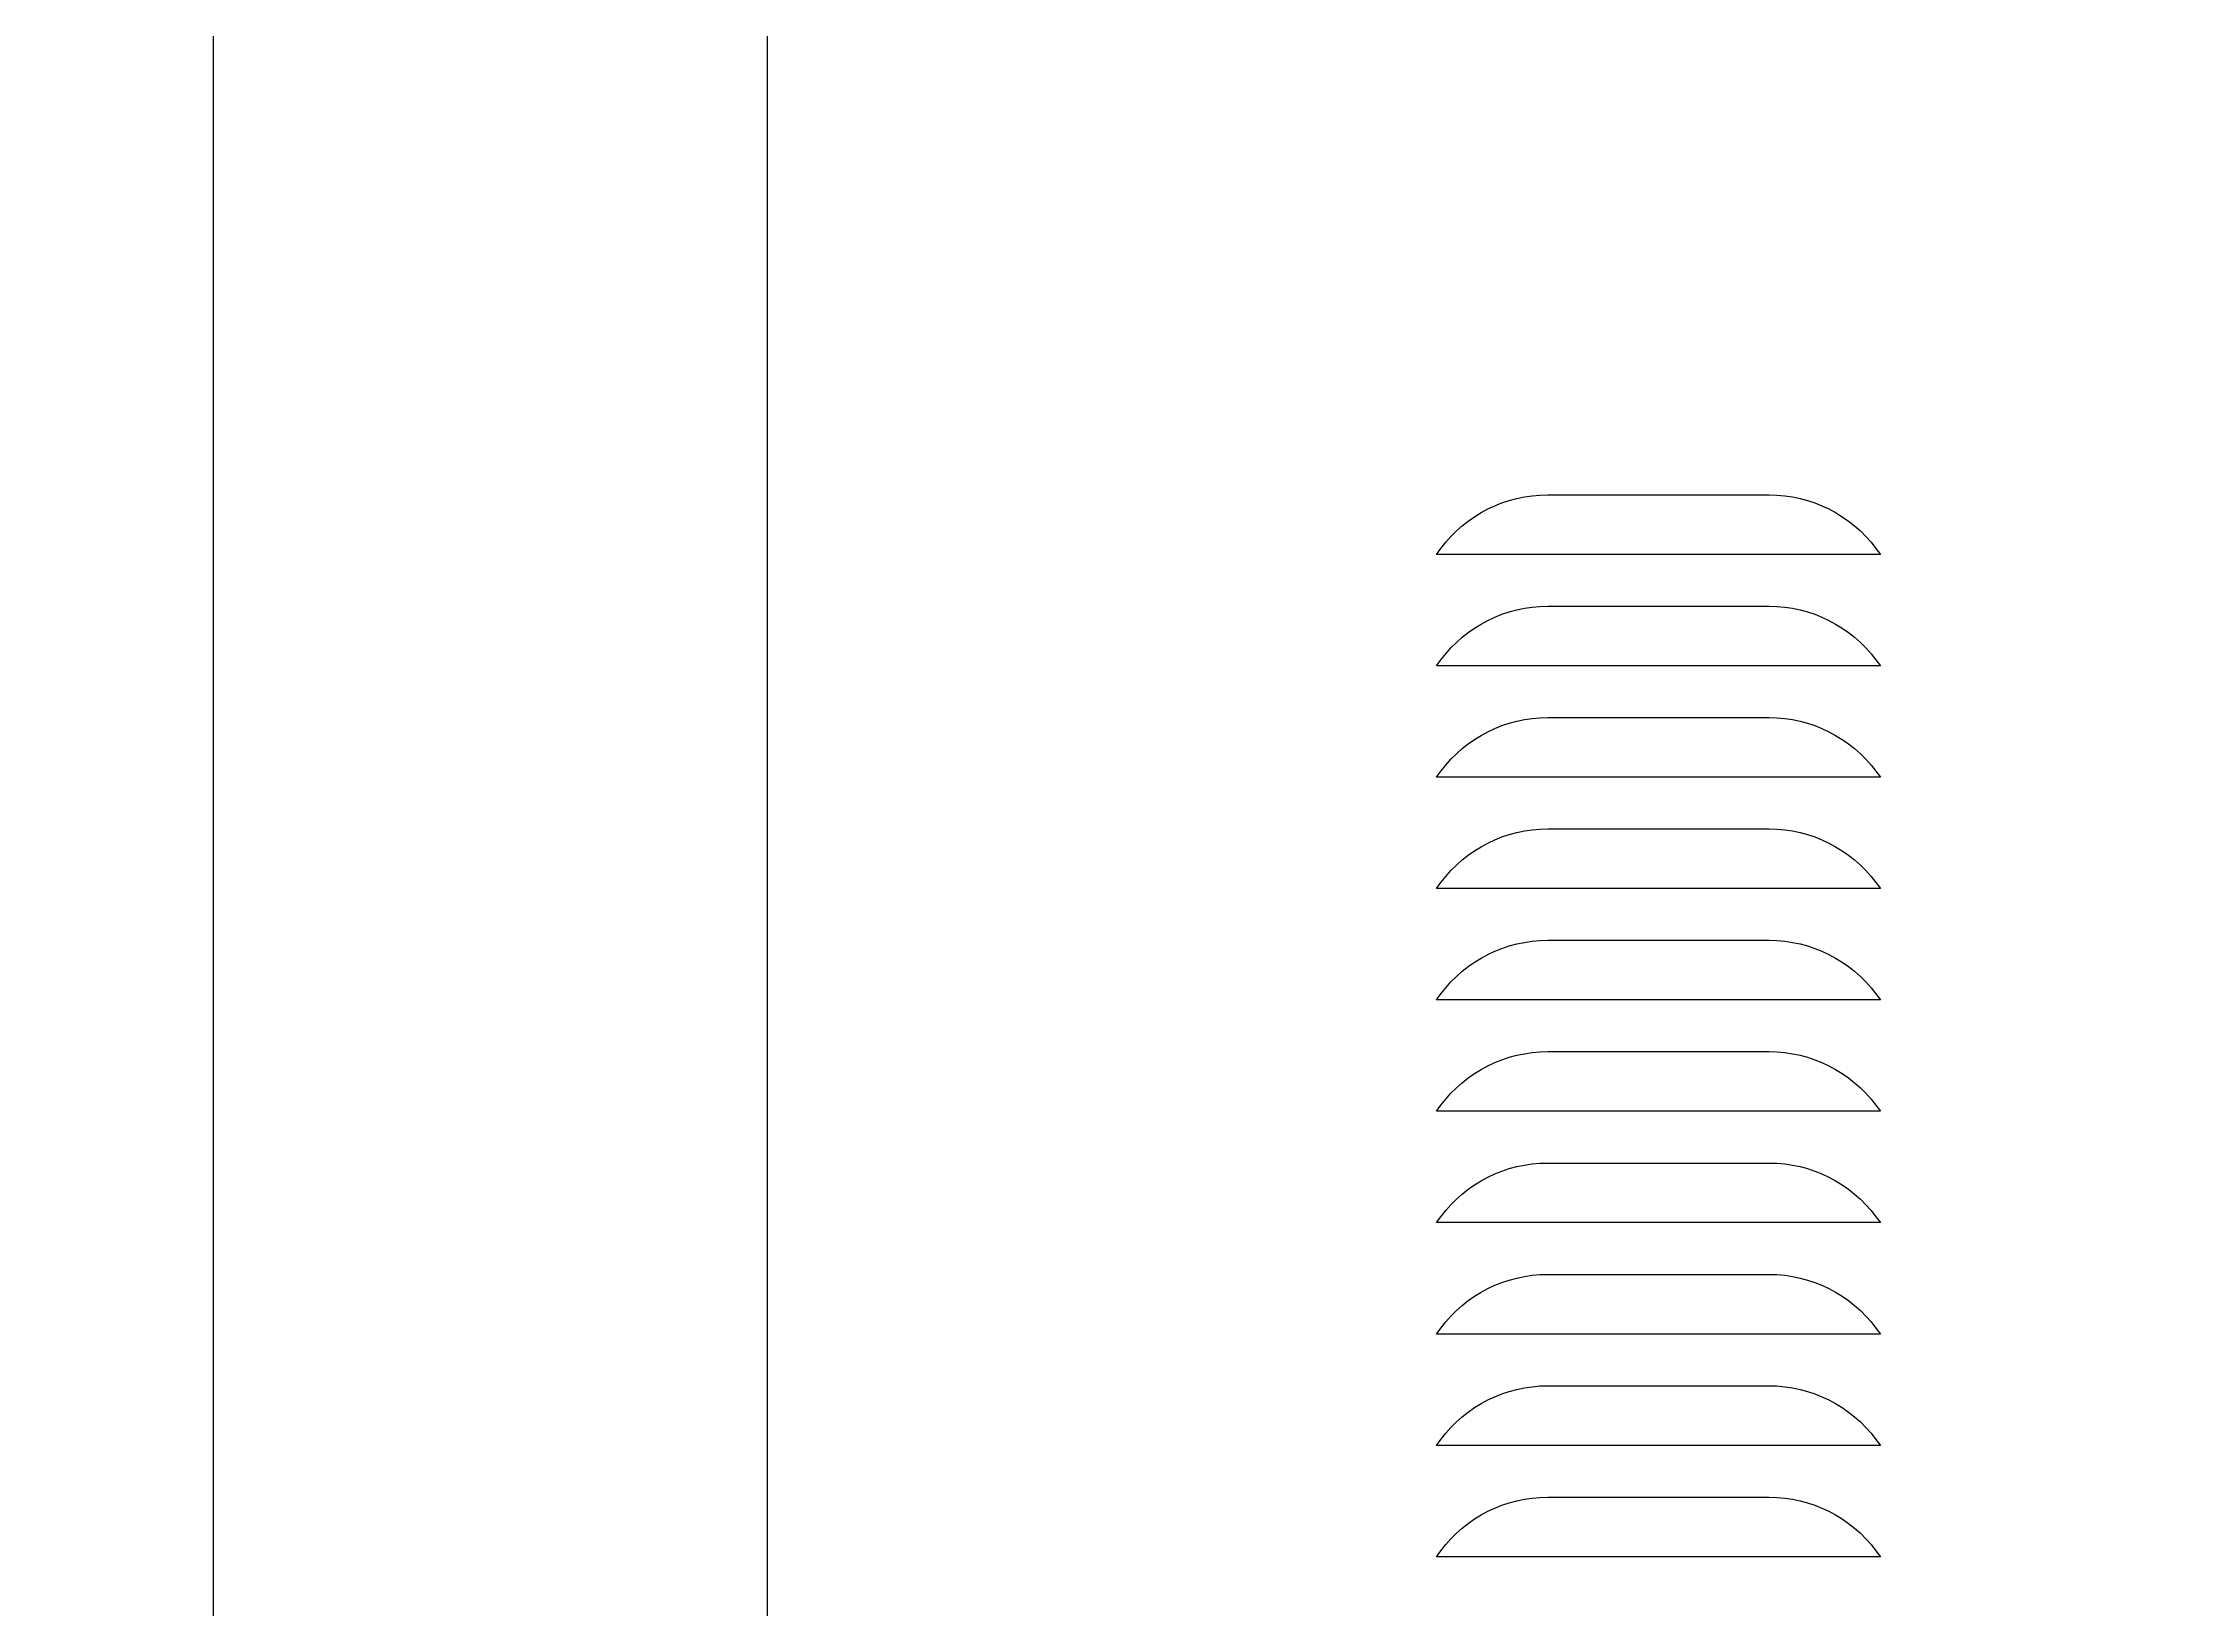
# Model space of a CAD drawing. Header units: millimetres. Extents: x 330554 to 656471, y 11007 to 130943.
# Drawn here: x 457471 to 458675, y 100395 to 101277 of the extents above; entities that cross this region are included whole.
import ezdxf

# ---------------------------------------------------------------- set-up
doc = ezdxf.new("R2010")
doc.units = ezdxf.units.MM
doc.header["$LTSCALE"] = 6
doc.layers.add('kich thuoc', color=9, linetype='Continuous', lineweight=13)
doc.layers.add('Nen', color=7, linetype='Continuous')
doc.styles.add('kt2', font='arial.ttf', dxfattribs={"height": 65})
doc.dimstyles.new('TL 0.4', dxfattribs={"dimscale": 20, "dimtxt": 0.18, "dimasz": 2, "dimexe": 1, "dimexo": 2, "dimgap": 1, "dimtad": 1, "dimtoh": 1, "dimdec": 0, "dimlfac": 0.4, "dimzin": 0, "dimdsep": 46, "dimtxsty": 'kt2', "dimcen": 2, "dimclrd": 256, "dimclre": 256, "dimclrt": 2, "dimadec": 0, "dimazin": 0, "dimtfac": 1, "dimtdec": 0, "dimtofl": 0, "dimtmove": 0, "dimatfit": 3, "dimfxl": 1, "dimtolj": 1, "dimtzin": 0, "dimarcsym": 0})

# ---------------------------------------------------------------- blocks, each defined once
blk = doc.blocks.new('*D196')
at = {"layer": 'Defpoints', "color": 0, "linetype": 'ByBlock', "ltscale": 0.2, "transparency": 16777216}
for p in [(457891.9, 103775.7), (457567.2, 100050.7), (457879.4, 100050.7)]:
    blk.add_point(p, dxfattribs=at)
at = {"layer": 'kich thuoc', "linetype": 'ByBlock', "lineweight": -2, "ltscale": 0.2, "transparency": 16777216}
for p, q in [((457851.9, 103775.7), (457547.2, 103775.7)), ((457567.2, 103735.7), (457567.2, 100090.7)), ((457839.4, 100050.7), (457547.2, 100050.7))]:
    blk.add_line(p, q, dxfattribs=at)
at = {"layer": 'kich thuoc', "linetype": 'ByBlock', "ltscale": 0.2, "transparency": 16777216}
for points in [[(457560.5, 103735.7), (457573.9, 103735.7), (457567.2, 103775.7)], [(457560.5, 100090.7), (457573.9, 100090.7), (457567.2, 100050.7)]]:
    blk.add_solid(points, dxfattribs=at)
at = {"layer": 'kich thuoc', "color": 2, "linetype": 'ByBlock', "lineweight": 5, "ltscale": 0.2, "transparency": 16777216, "insert": (457514, 101913.2), "char_height": 65, "attachment_point": 5, "rotation": 90, "style": 'kt2'}
blk.add_mtext('\\A1;1490', dxfattribs=at)

msp = doc.modelspace()

# ---------------------------------------------------------------- linework, layer by layer
msp.add_line((457879.435, 99800.701), (457879.435, 104550.701))
msp.add_lwpolyline([(457879.435, 104550.701), (459879.435, 104550.701), (459879.435, 100050.701), (457879.435, 100050.701)], close=True)
at = {"layer": 'Nen'}
for points in [[(458506.007, 100989.252), (458256.007, 100989.252), (458258.514, 100992.618, -0.23698272), (458318.67, 101022.827), (458443.345, 101022.827, -0.23698272), (458503.5, 100992.618)], [(458506.007, 100926.558), (458256.007, 100926.558), (458258.514, 100929.924, -0.23698272), (458318.67, 100960.133), (458443.345, 100960.133, -0.23698272), (458503.5, 100929.924)], [(458506.007, 100863.864), (458256.007, 100863.864), (458258.514, 100867.23, -0.23698272), (458318.67, 100897.439), (458443.345, 100897.439, -0.23698272), (458503.5, 100867.23)], [(458506.007, 100801.17), (458256.007, 100801.17), (458258.514, 100804.536, -0.23698272), (458318.67, 100834.745), (458443.345, 100834.745, -0.23698272), (458503.5, 100804.536)], [(458506.007, 100738.476), (458256.007, 100738.476), (458258.514, 100741.842, -0.23698272), (458318.67, 100772.051), (458443.345, 100772.051, -0.23698272), (458503.5, 100741.842)], [(458506.007, 100675.782), (458256.007, 100675.782), (458258.514, 100679.148, -0.23698272), (458318.67, 100709.357), (458443.345, 100709.357, -0.23698272), (458503.5, 100679.148)], [(458506.007, 100613.088), (458256.007, 100613.088), (458258.514, 100616.454, -0.23698272), (458318.67, 100646.663), (458443.345, 100646.663, -0.23698272), (458503.5, 100616.454)], [(458506.007, 100550.394), (458256.007, 100550.394), (458258.514, 100553.76, -0.23698272), (458318.67, 100583.969), (458443.345, 100583.969, -0.23698272), (458503.5, 100553.76)], [(458506.007, 100487.7), (458256.007, 100487.7), (458258.514, 100491.066, -0.23698272), (458318.67, 100521.275), (458443.345, 100521.275, -0.23698272), (458503.5, 100491.066)], [(458506.007, 100425.006), (458256.007, 100425.006), (458258.514, 100428.372, -0.23698272), (458318.67, 100458.581), (458443.345, 100458.581, -0.23698272), (458503.5, 100428.372)]]:
    msp.add_lwpolyline(points, format="xyb", close=True, dxfattribs=at)

# ---------------------------------------------------------------- dimensions: what is measured, and where the dimension line sits
at = {"layer": 'kich thuoc', "linetype": 'ByBlock', "lineweight": 5, "ltscale": 0.2}
dim = msp.add_linear_dim(base=(457567.187, 100050.701), p1=(457891.935, 103775.701), p2=(457879.435, 100050.701), angle=90, dimstyle='TL 0.4', dxfattribs=at)
dim.commit()
dim.dimension.update_dxf_attribs({"geometry": '*D196', "text_midpoint": (457514, 101913.201)})

doc.saveas('drawing.dxf')
